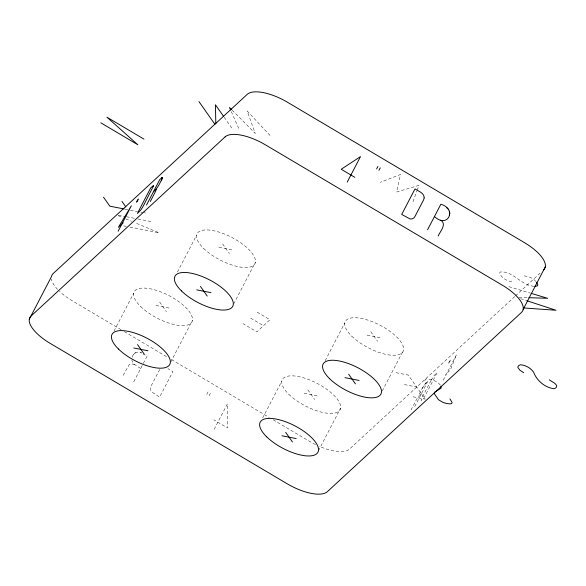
<?xml version="1.0" encoding="UTF-8"?>
<svg xmlns="http://www.w3.org/2000/svg" width="586" height="586" viewBox="0 0 586 586"><rect width="100%" height="100%" fill="white"/><g stroke="black" fill="none" stroke-linecap="round" stroke-linejoin="round"><path stroke-width="0.44" stroke-dasharray="2.93 2.2" d="M412.983 201.723L416.866 191.095M417.166 190.282L418.953 185.374L396.575 192.003L400.538 174.467L380.226 182.312M114.021 331.031L133.659 293.308M132.172 357.174C133.095 352.97 137.842 350.64 141.585 352.962L139.358 352.127M123.199 375.436L129.045 364.858L130.502 364.053L132.341 363.979L134.494 364.814M177.397 272.102L196.618 235.184M133.776 381.75L142.918 364.192M143.336 363.393L147.071 356.207L143.152 353.893M159.707 369.451L150.976 386.225A5.333 4.856 47.3 0 0 151.642 391.888L159.634 397.066L172.907 371.561L167.926 368.609M170.694 362.141L192.42 320.403M233.653 304.009L255.379 262.279M206.741 394.393L208.052 391.88M209.077 395.777L210.381 393.265M214.161 429.318L227.434 403.82L227.558 427.978L213.927 419.898M262.616 418.008L281.837 381.09M325.157 360.683L344.795 322.967M318.454 450.722L340.598 408.186M382.248 390.994L403.556 350.062M410.991 410.01L416.668 399.191L419.437 395.338M414.727 406.574L428.014 381.039L425.158 383.874M448.415 363.327L449.726 360.815M449.242 362.566L450.553 360.053M443.192 380.27L456.472 354.772L450.326 370L445.499 374.461M426.073 382.834L422.154 388.459L419.422 393.829L419.151 395.418L421.612 393.345M422.154 388.452L424.008 385.471M133.557 354.515L135.014 352.919L137.08 352.12M514.735 296.567L349.505 449.132A34.728 13.573 27.5 0 1 319.033 446.21M515.409 295.945L541.603 271.757M519.006 297.373L527.048 297.637M524.272 275.852L529.759 277.178A6.966 2.718 27.5 0 1 534.234 279.822A16.012 6.256 27.5 0 1 535.736 281.397M511.776 281.837L507.754 280.782L503.264 278.152A16.012 6.256 27.5 0 1 499.682 273.047L500.048 272.058C513.05 270.336 521.137 285.887 534.19 286.232M125.082 209.158L127.777 209.685M130.407 210.198L137.41 211.575M140.911 212.257L143.541 212.777M118.445 215.172L125.536 216.556M126.422 216.732L134.406 218.3M137.952 218.996L151.254 221.603M123.661 225.866L126.327 226.386M129.872 227.082L159.136 232.818L134.956 222.687M218.9 247.336L233.089 250.119M367.078 335.119L381.266 337.902M155.949 305.467L170.138 308.251M396.026 372.696L408.259 375.099L425.18 399.176L411.914 396.575M404.384 384.584L416.609 386.987M304.127 393.25L318.308 396.033M508.853 286.657L530.381 293.125M520.639 298.699L525.81 300.391M118.284 215.699L122.452 217.443M125.785 218.842L131.623 221.288M257.195 312.177L269.963 319.744L256.851 331.852L242.992 323.64M250.713 318.154L263.488 325.721M121.126 329.742L72.29 300.808A34.728 13.573 27.5 0 1 59.479 291.315M124.276 331.61L167.596 357.27M171.537 359.606L269.201 417.466M273.142 419.796L309.371 441.258A34.728 13.573 27.5 0 0 317.4 445.477M140.662 368.521L133.344 363.672L131.813 360.068M232.078 110.109L255.225 133.366L247.16 110.988L270.959 136.45M440.35 385.097L438.445 383.076L433.977 380.409A16.012 6.256 27.5 0 0 426.454 378.93L425.26 379.413L424.931 380.424L426.286 382.922M224.16 117.207L232.364 128.883M370.791 331.698L377.56 341.33M222.614 243.915L229.382 253.548M307.833 389.822L314.601 399.454M143.834 211.041L145.291 213.121M159.656 302.039L166.424 311.671M231.302 111.596L239.549 130.29M57.604 289.433A34.728 13.573 27.5 0 1 51.443 279.024M431.01 380.556L422.279 397.337A5.333 0.681 -59.4 0 0 421.158 400.458L423.876 398.121L437.156 372.623L434.087 375.633L431.01 380.556M203.584 248.369A32.56 12.724 27.5 0 0 253.782 265.187A32.56 12.724 27.5 0 0 220.622 232.635A32.56 12.724 27.5 0 0 203.584 248.369M288.81 394.275A32.56 12.724 27.5 0 0 339.001 411.101A32.56 12.724 27.5 0 0 305.848 378.541A32.56 12.724 27.5 0 0 288.81 394.275M140.633 306.493A32.56 12.724 27.5 0 0 190.824 323.318A32.56 12.724 27.5 0 0 157.671 290.766A32.56 12.724 27.5 0 0 140.633 306.493M351.761 336.144A32.56 12.724 27.5 0 0 401.959 352.97A32.56 12.724 27.5 0 0 368.799 320.417A32.56 12.724 27.5 0 0 351.761 336.144"/><path stroke-width="0.88" d="M146.544 204.997L159.839 179.463L162.307 177.375L161.685 179.763L158.703 185.359L156.301 188.919L153.429 191.769M162.403 177.822L161.223 180.686M434.453 216.527C447.777 229.155 457.424 208.968 440.862 204.221L427.568 229.756M449.352 215.56L449.85 213.392L449.396 211.107M29.3 319.209L51.443 276.673A34.728 13.573 27.5 0 1 53.15 273.567L247.263 94.331A34.728 13.573 27.5 0 1 287.396 102.198L524.477 242.655A34.728 13.573 27.5 0 1 543.618 269.897M118.108 231.236L131.389 205.73L118.365 227.317L123.192 222.856M136.362 202.265L137.666 199.753M137.183 201.503L138.494 198.991M150.316 201.496L155.81 190.853L156.169 189.403L155.642 189.71M347.227 182.114L360.5 156.609L341.213 169.266L354.845 177.346M376.6 168.98L377.911 166.468M378.937 170.365L380.241 167.852M438.182 235.997C440.02 231.47 447.272 224.145 440.665 220.153M523.181 309.327L545.324 266.791M161.78 177.668L162.293 177.39M528.836 297.688L547.61 298.296L531.246 293.381M534.864 286.276L537.443 285.895L537.816 284.928A16.012 6.256 27.5 0 0 536.315 282.122M523.818 307.958L556.019 310.265L526.675 300.677M124.188 208.982L109.824 206.162L103.495 197.16M196.757 289.872L210.945 292.656M344.934 377.655L359.123 380.439M133.806 348.003L147.994 350.787M281.983 435.786L296.164 438.57M143.958 139.124L106.916 117.178L137.849 144.764L100.807 122.818M549.294 379.831L554.642 383.244A6.966 2.718 27.5 0 1 556.7 386.152A16.012 6.256 27.5 0 1 553.917 388.716C544.826 387.493 536.849 380.71 533.575 372.139C530.718 367.957 525.62 365.188 520.61 364.77A16.012 6.256 27.5 0 0 517.834 367.341L519.921 370.249L523.73 372.762M446.349 207.466L448.151 209.026M231.433 109.465L229.507 107.531L230.584 109.97M449.938 398.898L452.026 402.392A6.966 2.718 27.5 0 1 450.458 403.864A16.012 6.256 27.5 0 1 442.935 402.392L438.504 399.747L434.38 393.785L434.453 392.503L435.134 391.851L441.075 388.218L441.06 386.167M223.647 116.475L215.443 104.799L215.809 123.829M198.925 101.561L214.82 124.181M348.648 374.234L355.416 383.867M200.471 286.451L207.239 296.084M285.69 432.358L292.458 441.99M121.947 201.379L125.836 206.917M137.512 344.583L144.281 354.215M424.176 197.878L423.649 199.775L414.917 216.549A5.333 4.856 47.3 0 1 410.061 218.937L401.71 214.439L414.991 188.934C418.338 191.314 424.33 192.765 424.176 197.878M153.407 186.084L143.533 205.518A5.333 0.681 -59.4 0 1 140.457 210.44L137.395 213.451L150.668 187.952L153.386 185.616L153.407 186.084M225.119 136.868L31.007 316.103A34.728 13.573 27.5 0 0 50.147 343.345L287.228 483.802A34.728 13.573 27.5 0 0 327.362 491.669L521.474 312.433A34.728 13.573 27.5 0 0 502.334 285.192L265.253 144.742A34.728 13.573 27.5 0 0 225.119 136.868M181.44 290.905A32.56 12.724 27.5 0 0 231.638 307.723A32.56 12.724 27.5 0 0 198.478 275.171A32.56 12.724 27.5 0 0 181.44 290.905M266.667 436.812A32.56 12.724 27.5 0 0 316.858 453.637A32.56 12.724 27.5 0 0 283.705 421.085A32.56 12.724 27.5 0 0 266.667 436.812M118.489 349.029A32.56 12.724 27.5 0 0 168.68 365.854A32.56 12.724 27.5 0 0 135.527 333.302A32.56 12.724 27.5 0 0 118.489 349.029M329.618 378.688A32.56 12.724 27.5 0 0 379.816 395.506A32.56 12.724 27.5 0 0 346.656 362.954A32.56 12.724 27.5 0 0 329.618 378.688"/></g></svg>
